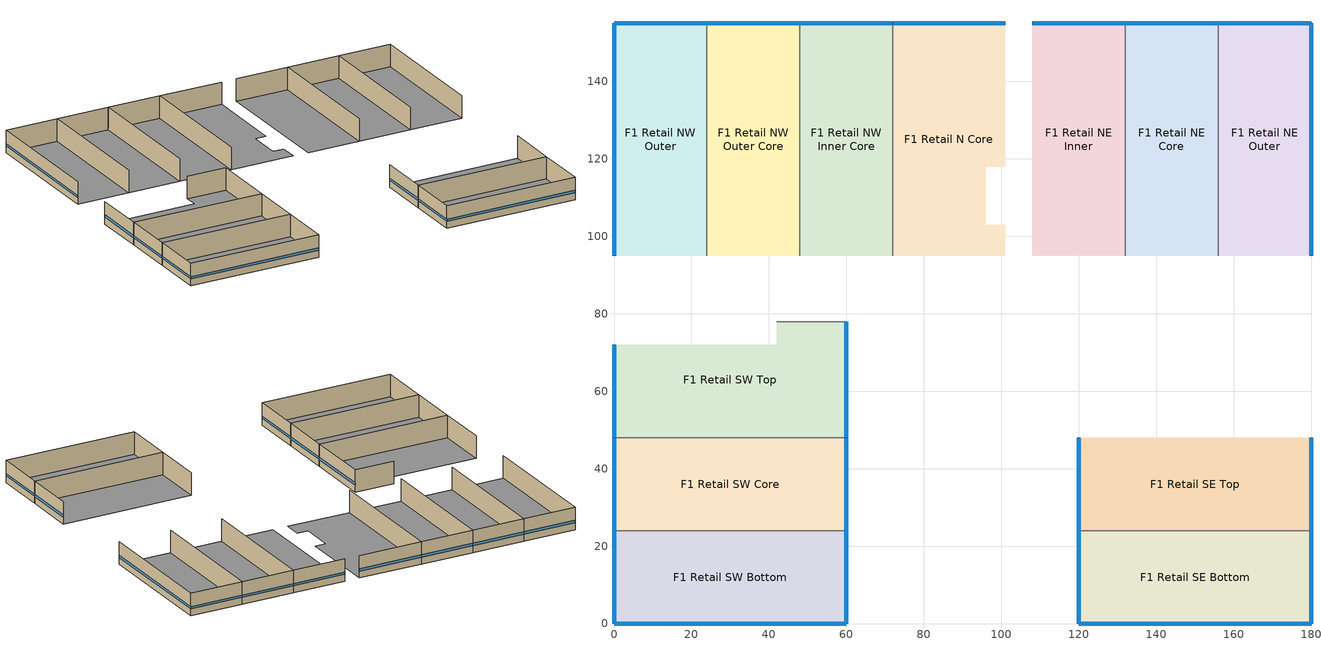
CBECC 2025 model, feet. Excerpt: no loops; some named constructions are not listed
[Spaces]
F1 Retail N Core
 floor to UG Garage (OtherFloorU071): 101,155 101,118 96,118 96,103 101,103 101,95 72,95 72,155 z0
 wall outside (MetalFrameWallU055): 101,155 72,155 z0:10
 wall to F1 Retail NW Inner Core (MetalFrameWallInterior): 72,155 72,95 z0:10
 window (Nonres Fixed Window): 100.92,155 72.08,155 z3.09:4.09
F1 Retail NW Inner Core
 floor to UG Garage (OtherFloorU071): 72,155 72,95 48,95 48,155 z0
 wall outside (MetalFrameWallU055): 72,155 48,155 z0:10
 wall to F1 Retail NW Outer Core (MetalFrameWallInterior): 48,155 48,95 z0:10
 window (Nonres Fixed Window): 71.92,155 48.08,155 z3.09:4.09
F1 Retail NE Core
 floor to UG Garage (OtherFloorU071): 156,155 156,95 132,95 132,155 z0
 wall outside (MetalFrameWallU055): 156,155 132,155 z0:10
 wall to F1 Retail NE Inner (MetalFrameWallInterior): 132,155 132,95 z0:10
 wall to F1 Retail NE Outer (MetalFrameWallInterior): 156,95 156,155 z0:10
 window (Nonres Fixed Window): 155.92,155 132.08,155 z3.09:4.09
F1 Retail NE Inner
 floor to UG Garage (OtherFloorU071): 132,155 132,95 108,95 108,155 z0
 wall outside (MetalFrameWallU055): 132,155 108,155 z0:10
 window (Nonres Fixed Window): 131.92,155 108.08,155 z3.09:4.09
F1 Retail NE Outer
 floor to UG Garage (OtherFloorU071): 180,155 180,95 156,95 156,155 z0
 wall outside (MetalFrameWallU055): 180,95 180,155 156,155 z0:10
 window (Nonres Fixed Window): 179.92,155 156.08,155 / 180,95.08 180,154.92 z3.09:4.09
F1 Retail NW Outer Core
 floor to UG Garage (OtherFloorU071): 48,155 48,95 24,95 24,155 z0
 wall outside (MetalFrameWallU055): 48,155 24,155 z0:10
 wall to F1 Retail NW Outer (MetalFrameWallInterior): 24,155 24,95 z0:10
 window (Nonres Fixed Window): 47.92,155 24.08,155 z3.09:4.09
F1 Retail NW Outer
 floor to UG Garage (OtherFloorU071): 24,155 24,95 0,95 0,155 z0
 wall outside (MetalFrameWallU055): 24,155 0,155 0,95 z0:10
 window (Nonres Fixed Window): 0,154.92 0,95.08 / 23.92,155 0.08,155 z3.09:4.09
F1 Retail SE Bottom
 floor to UG Garage (OtherFloorU071): 180,24 180,0 120,0 120,24 z0
 wall outside (MetalFrameWallU055): 120,24 120,0 180,0 180,24 z0:10
 wall to F1 Retail SE Top (MetalFrameWallInterior): 180,24 120,24 z0:10
 window (Nonres Fixed Window): 120.08,0 179.92,0 / 120,23.92 120,0.08 / 180,0.08 180,23.92 z3.09:4.09
F1 Retail SE Top
 floor to UG Garage (OtherFloorU071): 180,48 180,24 120,24 120,48 z0
 wall outside (MetalFrameWallU055): 180,24 180,48 / 120,48 120,24 z0:10
 window (Nonres Fixed Window): 180,24.08 180,47.92 / 120,47.92 120,24.08 z3.09:4.09
F1 Retail SW Bottom
 floor to UG Garage (OtherFloorU071): 60,24 60,0 0,0 0,24 z0
 wall outside (MetalFrameWallU055): 0,24 0,0 60,0 60,24 z0:10
 wall to F1 Retail SW Core (MetalFrameWallInterior): 60,24 0,24 z0:10
 window (Nonres Fixed Window): 0,23.92 0,0.08 / 60,0.08 60,23.92 / 0.08,0 59.92,0 z3.09:4.09
F1 Retail SW Core
 floor to UG Garage (OtherFloorU071): 60,48 60,24 0,24 0,48 z0
 wall outside (MetalFrameWallU055): 0,48 0,24 / 60,24 60,48 z0:10
 wall to F1 Retail SW Top (MetalFrameWallInterior): 60,48 0,48 z0:10
 window (Nonres Fixed Window): 0,47.92 0,24.08 / 60,24.08 60,47.92 z3.09:4.09
F1 Retail SW Top
 floor to UG Garage (OtherFloorU071): 60,78 60,48 0,48 0,72 42,72 42,78 z0
 wall outside (MetalFrameWallU055): 60,48 60,78 / 0,72 0,48 z0:10
 wall to F1 Stairs W (MetalFrameWallInterior): 60,78 42,78 z0:10
 window (Nonres Fixed Window): 60,48.08 60,77.92 / 0,71.92 0,48.08 z3.09:4.09
F1 Stairs W
[Proj]
MF88 Restructure Prototype: GasType=NaturalGas; CliZn=ClimateZone12; StAddress=715 P Street; City=Sacramento; ZipCode=95814; UseExcptDsgnModel=0; RunTitle=MF88 Restructure Prototype; AnalysisType=Title24Compliance; FacilityType=Includes Residential Dwellings &/or Common Areas; DebugScreen=1
[ResProj]
2022 Prototype 113100ft2 Prop Elec: CALGreen=0; InCmntySlrProjTerritory=0; PVCompCredit=0; PVWDCSysSize=( 0, 0, 0, 0, 0 ); AllowExcessPVEDR=0; ReducedPVReq=0; BattMaxCap=0; BattGridHarmCredit=0; SimSpeedOption=Quick; ReportInclPropOnly=0; SpecifyTargetDRtg=0; Address=1516 Ninth St; IsMultiFamily=1; CentralMFamLaundry=0; UseDefaultACH50=1; Status=New; IsVerified=0; ProjInclKitchen=1; InsulConsQuality=No; AllOrientations=0; HasGarage=0; TakeCntrlElecDHWSlrPVCred=0; ApplRefrigZone[1]=F2 Res Zn E Court; ApplWasherZone[1]=F2 Res Zn E Court; ApplDryerZone[1]=F2 Res Zn E Court; ApplCookZone[1]=F2 Res Zn E Court; ApplDishZone[1]=F2 Res Zn E Court; Appl_HaveRefrig[1]=1; Appl_HaveDish[1]=1; Appl_HaveCook[1]=1; Appl_HaveWasher[1]=1; Appl_HaveDryer[1]=1; HERSDist=2022 Prototype 113100ft2 Prop Elec-hers-dist-proj; HERSFan=2022 Prototype 113100ft2 Prop Elec-hers-fan-proj; HERSDHW=2022 Prototype 113100ft2 Prop Elec-hers-dhw-proj; HERSProj=2022 Prototype 113100ft2 Prop Elec-hers-proj; SpeclFeatrs=2022 Prototype 113100ft2 Prop Elec-specl-featrs; CSERpt_ZnDataDump=0; CSERpt_HVACDescrip=0; CSERpt_ZnEnergy=0; CSERpt_HtPumpHtg=0; CSERpt_Mtr_All=0; CSERpt_Mtr_Elec=0; CSERpt_Mtr_NGas=0; CSERpt_Mtr_Othr=0; CSERpt_ZnEnergy_DD=0; CSERpt_Mtr_All_DD=0; CSERpt_Mtr_Elec_DD=0; CSERpt_Mtr_NGas_DD=0; CSERpt_Mtr_Othr_DD=0; CSERpt_ZnEnergy_CD=0; CSERpt_Mtr_All_CD=0; CSERpt_Mtr_Elec_CD=0; CSERpt_Mtr_NGas_CD=0; CSERpt_Mtr_Othr_CD=0; CSERpt_ZnEnergy_HD=0; CSERpt_Mtr_All_HD=0; CSERpt_Mtr_Elec_HD=0; CSERpt_Mtr_NGas_HD=0; CSERpt_Mtr_Othr_HD=0; CSEInpRpt_AirNetDetails=0; CSERpt_Infiltration=0
[Bldg]
Building: BldgAz=0; TotStoryCnt=6; AboveGrdStoryCnt=5
[Mat]
Name | CodeCat | CodeItem
Concrete - 140 lb/ft3 - 10 in. | Concrete | Concrete - 140 lb/ft3 - 10 in.
Compliance Insulation R8.07 | Insulation Board | Compliance Insulation R8.07
Compliance Insulation R0.50 | Insulation Board | Compliance Insulation R0.50
Plywood - 5/8 in. | Bldg Board and Siding | Plywood - 5/8 in.
Carpet - 3/4 in. | Finish Materials | Carpet - 3/4 in.
Stucco - 7/8 in. | Plastering Materials | Stucco - 7/8 in.
Compliance Insulation R0.02 | Insulation Board | Compliance Insulation R0.02
Gypsum Board - 1/2 in. | Bldg Board and Siding | Gypsum Board - 1/2 in.
Compliance Insulation R14.60 | Insulation Board | Compliance Insulation R14.60
Compliance Insulation R1.41 | Insulation Board | Compliance Insulation R1.41
Air - Metal Wall Framing - 16 or 24 in. OC | Air | Air - Metal Wall Framing - 16 or 24 in. OC
Gypsum Board - 5/8 in. | Bldg Board and Siding | Gypsum Board - 5/8 in.
[ConsAssm]
Name | CompatibleSurfType | MatRef[1] | MatRef[2] | MatRef[3] | MatRef[4] | MatRef[5] | SpecMthd | ExtRoughness | MatRef[6] | MatRef[7]
OtherFloorU071 | InteriorFloor | Concrete - 140 lb/ft3 - 10 in. | Compliance Insulation R8.07 | Compliance Insulation R0.50 | Plywood - 5/8 in. | Carpet - 3/4 in.
MetalFrameWallU055 | ExteriorWall | Stucco - 7/8 in. | Compliance Insulation R14.60 | Compliance Insulation R1.41 | Compliance Insulation R0.02 | Compliance Insulation R0.02 | Layers | MediumRough | Air - Metal Wall Framing - 16 or 24 in. OC | Gypsum Board - 1/2 in.
MetalFrameWallInterior | InteriorWall | Gypsum Board - 5/8 in. | Air - Metal Wall Framing - 16 or 24 in. OC | Gypsum Board - 5/8 in. |  |  | Layers | MediumRough
[FenCons]
Nonres Fixed Window: FenProdType=FixedWindow; SHGC=0.22; UFactor=0.34; VT=0.42
[Story]
Building Story Nonresidential
[Spc] Story=Building Story Nonresidential; SpcFuncDefaultsRef=Retail Space
Name | ThrmlZnRef | Vol | PriSide100PctControlled | SecSide100PctControlled
F1 Retail N Core | Thermal Zone: F1 Retail N-NW | 16650
F1 Retail NE Core; F1 Retail NE Inner | Thermal Zone: F1 Retail NE | 14400
F1 Retail NE Outer | Thermal Zone: F1 Retail NE | 14400 | 1 | 1
F1 Retail NW Inner Core; F1 Retail NW Outer Core | Thermal Zone: F1 Retail N-NW | 14400
F1 Retail NW Outer | Thermal Zone: F1 Retail N-NW | 14400 | 1 | 1
F1 Retail SE Bottom; F1 Retail SE Top | Thermal Zone: F1 Retail SE | 14400 | 1 | 1
F1 Retail SW Bottom; F1 Retail SW Core | Thermal Zone: F1 Retail SW | 14400 | 1 | 1
F1 Retail SW Top | Thermal Zone: F1 Retail SW | 15480 | 1 | 1
[ResZnGrp]
ResZn Group F1; ResZn Group F2; ResZn Group F3; ResZn Group F4
[ResOtherZn] CeilingHeight=9; FloorHeight=10; WinHeadHeight=6.7; NumStories=1; DryerFuel=Electricity
Name | Type | SpcFunc | VentSpcFunc | ozHVACSystem | ozDHWSys | Area | Bottom | AirFlowMeter | IAQOption | IAQFanRef[1]
F1 Business Center | Conditioned | Conference, Multipurpose and Meeting Area | General - Conference/meeting | F1 Business Cent AirSys | DHW Heat Pump Indiv | 360 | 0.7 | One
F1 Corridor | Conditioned | Corridor Area | Residential - Common corridors | F1 Corridor AirSys |  | 1464 | 0.7 | One
F1 Fitness Center | Conditioned | Exercise/Fitness Center and Gymnasium Areas | Sports/Entertainment - Gym, sports arena (play area) | F1 Fitness Cente AirSys | DHW Heat Pump Indiv | 900 | 0.7 | One
F1 Leasing Office | Conditioned | Office Area (>250 square feet) | Office - Office space | F1 Leasing Offic AirSys | DHW Heat Pump Indiv | 414 | 0.7 | One
F1 Lobby | Conditioned | Lobby, Main Entry | Residential - Common corridors | F1 Lobby AirSys | DHW Heat Pump Indiv | 1050 | 0.7 | One
F1 Mech Rm | Unconditioned | Electrical, Mechanical, Telephone Rooms | Misc - All others |  | DHW Heat Pump Indiv | 384 | 0.7 | Six | Individual IAQ Fans | F1 Mech Rm IAQ Fan
F1 Stairs E | Conditioned | Stairwell | Residential - Common corridors | F1 Stairs E AirSys |  | 180 | 0.7 | One
F1 Stairs W | Conditioned | Stairwell | Residential - Common corridors | F1 Stairs W AirSys |  | 180 | 0.7 | One
F2 Corridor | Conditioned | Corridor Area | Residential - Common corridors | F2 Corridor AirSys |  | 2340 | 10.7 | Two
F2 Break Room | Conditioned | Lounge, Breakroom, or Waiting Area | General - Break rooms | F2 Break Room AirSys | DHW Heat Pump Indiv | 180 | 10.7 | Two
F2 Stairs E | Conditioned | Stairwell | Residential - Common corridors | F2 Stairs E AirSys |  | 180 | 10.7 | Two
F2 Stairs W | Conditioned | Stairwell | Residential - Common corridors | F2 Stairs W AirSys |  | 180 | 10.7 | Two
F3 Corridor | Conditioned | Corridor Area | Residential - Common corridors | F3 Corridor AirSys |  | 2340 | 20.7 | Three
F3 Break Room | Conditioned | Lounge, Breakroom, or Waiting Area | General - Break rooms | F3 Break Room AirSys | DHW Heat Pump Indiv | 180 | 20.7 | Three
F3 Stairs E | Conditioned | Stairwell | Residential - Common corridors | F3 Stairs E AirSys |  | 180 | 20.7 | Three
F3 Stairs W | Conditioned | Stairwell | Residential - Common corridors | F3 Stairs W AirSys |  | 180 | 20.7 | Three
[ResIntWall] Status=New; IsPartySurface=1; OtherSideModeled=1
Name | Area | Construction | Outside
F1 Business Center To F1 Retail SE Top Int Wall Front | 240 | Int Wall Cons | F1 Retail SE Top
F1 Business Center To F1 Lobby Int Wall Back | 240 | Int Wall Cons | F1 Lobby
F1 Business Center To F1 Lobby Int Wall Right | 150 | Int Wall Cons | F1 Lobby
F1 Corridor To F1 Leasing Office Int Wall Left | 70 | Int Wall Cons | F1 Leasing Office
F1 Corridor To F1 Fitness Center Int Wall Right | 170 | Int Wall Cons | F1 Fitness Center
F1 Corridor To F1 Retail NW Outer Int Wall Back | 60 | Int Wall Cons | F1 Retail NW Outer
F1 Corridor To F1 Retail NW Outer Core Int Wall Back | 240 | Int Wall Cons | F1 Retail NW Outer Core
F1 Corridor To F1 Retail NW Inner Core Int Wall Back | 240 | Int Wall Cons | F1 Retail NW Inner Core
F1 Corridor To F1 Retail N Core Int Wall Back | 290 | Int Wall Cons | F1 Retail N Core
F1 Corridor To F1 Retail N Core Int Wall Left | 600 | Int Wall Cons | F1 Retail N Core
F1 Corridor To F1 Retail NE Core Int Wall Back | 240 | Int Wall Cons | F1 Retail NE Core
F1 Corridor To F1 Retail NE Inner Int Wall Back | 240 | Int Wall Cons | F1 Retail NE Inner
F1 Corridor To F1 Retail NE Inner Int Wall Right | 600 | Int Wall Cons | F1 Retail NE Inner
F1 Fitness Center To F1 Lobby Int Wall Front | 300 | Int Wall Cons | F1 Lobby
F1 Fitness Center To F1 Lobby Int Wall Left | 130 | Int Wall Cons | F1 Lobby
F1 Fitness Center To F1 Retail NE Inner Int Wall Back | 60 | Int Wall Cons | F1 Retail NE Inner
F1 Leasing Office To F1 Retail SW Top Int Wall Front | 180 | Int Wall Cons | F1 Retail SW Top
F1 Leasing Office To F1 Retail NW Outer Int Wall Back | 180 | Int Wall Cons | F1 Retail NW Outer
F1 Leasing Office To F1 Mech Rm Int Wall Right | 160 | Interior Wall adjacent Unconditioned | F1 Mech Rm
F1 Lobby To F1 Retail SE Top Int Wall Front | 360 | Int Wall Cons | F1 Retail SE Top
F1 Mech Rm To F1 Retail SW Top Int Wall Front | 240 | Interior Wall adjacent Unconditioned | F1 Retail SW Top
F1 Mech Rm To F1 Corridor Int Wall Back | 240 | Interior Wall adjacent Unconditioned | F1 Corridor
F1 Mech Rm To F1 Retail SW Top Int Wall Right | 60 | Interior Wall adjacent Unconditioned | F1 Retail SW Top
F1 Stairs E To F1 Lobby Int Wall Front | 180 | Int Wall Cons | F1 Lobby
F1 Stairs E To F1 Corridor Int Wall Back; F1 Stairs W To F1 Corridor Int Wall Back | 180 | Int Wall Cons | F1 Corridor
F1 Stairs E To F1 Corridor Int Wall Right | 100 | Int Wall Cons | F1 Corridor
F1 Stairs W To F1 Retail SW Bottom Int Wall Front | 180 | Int Wall Cons | F1 Retail SW Bottom
F1 Stairs W F1 Mech Rm Int Wall Left | 100 | Interior Wall adjacent Unconditioned | F1 Mech Rm
F2 Res Zn E Court to F2 Res Zn SE Court Int Wall Front | 240 | Int Wall Cons | F2 Res Zn SE Court
F2 Res Zn E Court to F2 Corridor Int Wall Left; F2 Res Zn W Court to F2 Corridor Int Wall Right | 600 | Int Wall Cons | F2 Corridor
F2 Res Zn E Court to F2 Corridor Int Wall Back; F2 Res Zn SE Court to F2 Corridor Int Wall Back; F2 Res Zn SW Court to F2 Corridor Int Wall Back; F2 Res Zn W Court to F2 Corridor Int Wall Back | 60 | Int Wall Cons | F2 Corridor
F2 Res Zn E Perim to F2 Res Zn SE Perim Int Wall Front | 300 | Int Wall Cons | F2 Res Zn SE Perim
F2 Res Zn E Perim to F2 Corridor Int Wall Left; F2 Res Zn S Court 2-Bed to F2 Corridor Int Wall Back; F2 Res Zn W Perim to F2 Corridor Int Wall Right | 720 | Int Wall Cons | F2 Corridor
F2 Res Zn E Perim to F2 Res Zn NE Perim Int Wall Back; F2 Res Zn N Perim to F2 Res Zn NE Perim Int Wall Right | 300 | Int Wall Cons | F2 Res Zn NE Perim
F2 Res Zn N Perim to F2 Corridor Int Wall Front | 1200 | Int Wall Cons | F2 Corridor
F2 Res Zn N Perim to F2 Res Zn NW Perim Int Wall Left; F2 Res Zn W Perim to F2 Res Zn NW Perim Int Wall Back | 300 | Int Wall Cons | F2 Res Zn NW Perim
F2 Res Zn NE Perim to F2 Corridor Int Wall Left; F2 Res Zn NW Perim to F2 Corridor Int Wall Right | 170 | Int Wall Cons | F2 Corridor
F2 Res Zn S Court 1-Bed to F2 Res Zn S Court 2-Bed Int Wall Left | 300 | Int Wall Cons | F2 Res Zn S Court 2-Bed
F2 Res Zn S Court 1-Bed to F2 Corridor Int Wall Back | 240 | Int Wall Cons | F2 Corridor
F2 Res Zn S Court 1-Bed to F2 Corridor Int Wall Right | 150 | Int Wall Cons | F2 Corridor
F2 Res Zn S Court 2-Bed to F2 Corridor Int Wall Left | 450 | Int Wall Cons | F2 Corridor
F2 Res Zn S Court 2-Bed to F2 Corridor Int Wall Right | 300 | Int Wall Cons | F2 Corridor
F2 Res Zn SE Court to F2 Res Zn SW Perim Int Wall Left | 180 | Int Wall Cons | F2 Res Zn SW Perim
F2 Res Zn SW Court to F2 Res Zn SE Perim Int Wall Right | 180 | Int Wall Cons | F2 Res Zn SE Perim
F2 Res Zn SE Perim to F2 Corridor Int Wall Left; F2 Res Zn SW Perim to F2 Corridor Int Wall Right | 180 | Int Wall Cons | F2 Corridor
F2 Res Zn W Court to F2 Res Zn SW Court Int Wall Front | 240 | Int Wall Cons | F2 Res Zn SW Court
F2 Res Zn W Perim to F2 Res Zn SW Perim Int Wall Front | 300 | Int Wall Cons | F2 Res Zn SW Perim
F2 Corridor To F2 Res Zn S Court 2-Bed Int Wall Back | 120 | Int Wall Cons | F2 Res Zn S Court 2-Bed
F2 Break Room To F2 Res Zn S Court 1-Bed Int Wall Left | 150 | Int Wall Cons | F2 Res Zn S Court 1-Bed
F2 Break Room To F2 Corridor Int Wall Back | 120 | Int Wall Cons | F2 Corridor
F2 Break Room To F2 Res Zn S Court 2-Bed Int Wall Right | 150 | Int Wall Cons | F2 Res Zn S Court 2-Bed
F2 Stairs E To F2 Res Zn W Court Int Wall Front | 180 | Int Wall Cons | F2 Res Zn W Court
F2 Stairs E To F2 Res Zn S Court 2-Bed Int Wall Back; F2 Stairs W To F2 Res Zn S Court 2-Bed Int Wall Back | 180 | Int Wall Cons | F2 Res Zn S Court 2-Bed
F2 Stairs E To F2 Corridor Int Wall Right; F2 Stairs W To F2 Corridor Int Wall Left | 100 | Int Wall Cons | F2 Corridor
F2 Stairs W To F2 Res Zn E Court Int Wall Front | 180 | Int Wall Cons | F2 Res Zn E Court
F3 Res Zn E Court to F3 Res Zn SE Court Int Wall Front | 240 | Int Wall Cons | F3 Res Zn SE Court
F3 Res Zn E Court to F3 Corridor Int Wall Left; F3 Res Zn W Court to F3 Corridor Int Wall Right | 600 | Int Wall Cons | F3 Corridor
F3 Res Zn E Court to F3 Corridor Int Wall Back; F3 Res Zn SE Court to F3 Corridor Int Wall Back; F3 Res Zn SW Court to F3 Corridor Int Wall Back; F3 Res Zn W Court to F3 Corridor Int Wall Back | 60 | Int Wall Cons | F3 Corridor
F3 Res Zn E Perim to F3 Res Zn SE Perim Int Wall Front | 300 | Int Wall Cons | F3 Res Zn SE Perim
F3 Res Zn E Perim to F3 Corridor Int Wall Left; F3 Res Zn S Court 2-Bed to F3 Corridor Int Wall Back; F3 Res Zn W Perim to F3 Corridor Int Wall Right | 720 | Int Wall Cons | F3 Corridor
F3 Res Zn E Perim to F3 Res Zn NE Perim Int Wall Back; F3 Res Zn N Perim to F3 Res Zn NE Perim Int Wall Right | 300 | Int Wall Cons | F3 Res Zn NE Perim
F3 Res Zn N Perim to F3 Corridor Int Wall Front | 1200 | Int Wall Cons | F3 Corridor
F3 Res Zn N Perim to F3 Res Zn NW Perim Int Wall Left; F3 Res Zn W Perim to F3 Res Zn NW Perim Int Wall Back | 300 | Int Wall Cons | F3 Res Zn NW Perim
F3 Res Zn NE Perim to F3 Corridor Int Wall Left; F3 Res Zn NW Perim to F3 Corridor Int Wall Right | 170 | Int Wall Cons | F3 Corridor
F3 Res Zn S Court 1-Bed to F3 Res Zn S Court 2-Bed Int Wall Left | 300 | Int Wall Cons | F3 Res Zn S Court 2-Bed
F3 Res Zn S Court 1-Bed to F3 Corridor Int Wall Back | 240 | Int Wall Cons | F3 Corridor
F3 Res Zn S Court 1-Bed to F3 Corridor Int Wall Right | 150 | Int Wall Cons | F3 Corridor
F3 Res Zn S Court 2-Bed to F3 Corridor Int Wall Left | 450 | Int Wall Cons | F3 Corridor
F3 Res Zn S Court 2-Bed to F3 Corridor Int Wall Right | 300 | Int Wall Cons | F3 Corridor
F3 Res Zn SE Court to F3 Res Zn SW Perim Int Wall Left | 180 | Int Wall Cons | F3 Res Zn SW Perim
F3 Res Zn SW Court to F3 Res Zn SE Perim Int Wall Right | 180 | Int Wall Cons | F3 Res Zn SE Perim
F3 Res Zn SE Perim to F3 Corridor Int Wall Left; F3 Res Zn SW Perim to F3 Corridor Int Wall Right | 180 | Int Wall Cons | F3 Corridor
F3 Res Zn W Court to F3 Res Zn SW Court Int Wall Front | 240 | Int Wall Cons | F3 Res Zn SW Court
F3 Res Zn W Perim to F3 Res Zn SW Perim Int Wall Front | 300 | Int Wall Cons | F3 Res Zn SW Perim
F3 Corridor To F3 Res Zn S Court 2-Bed Int Wall Back | 120 | Int Wall Cons | F3 Res Zn S Court 2-Bed
F3 Break Room To F3 Res Zn S Court 1-Bed Int Wall Left | 150 | Int Wall Cons | F3 Res Zn S Court 1-Bed
F3 Break Room To F3 Corridor Int Wall Back | 120 | Int Wall Cons | F3 Corridor
F3 Break Room To F3 Res Zn S Court 2-Bed Int Wall Right | 150 | Int Wall Cons | F3 Res Zn S Court 2-Bed
F3 Stairs E To F3 Res Zn W Court Int Wall Front | 180 | Int Wall Cons | F3 Res Zn W Court
F3 Stairs E To F3 Res Zn S Court 2-Bed Int Wall Back; F3 Stairs W To F3 Res Zn S Court 2-Bed Int Wall Back | 180 | Int Wall Cons | F3 Res Zn S Court 2-Bed
F3 Stairs E To F3 Corridor Int Wall Right; F3 Stairs W To F3 Corridor Int Wall Left | 100 | Int Wall Cons | F3 Corridor
F3 Stairs W To F3 Res Zn E Court Int Wall Front | 180 | Int Wall Cons | F3 Res Zn E Court
F4 Res Zn E Court to F4 Res Zn SE Court Int Wall Front | 240 | Int Wall Cons | F4 Res Zn SE Court
F4 Res Zn E Court to F4 Corridor Int Wall Left | 600 | Int Wall Cons | F4 Corridor
F4 Res Zn E Court to F4 Corridor Int Wall Back; F4 Res Zn SE Court to F4 Corridor Int Wall Back; F4 Res Zn SW Court to F4 Corridor Int Wall Back | 60 | Int Wall Cons | F4 Corridor
F4 Res Zn E Perim to F4 Res Zn SE Perim Int Wall Front | 300 | Int Wall Cons | F4 Res Zn SE Perim
F4 Res Zn E Perim to F4 Corridor Int Wall Left; F4 Res Zn S Court 2-Bed to F4 Corridor Int Wall Back | 720 | Int Wall Cons | F4 Corridor
F4 Res Zn E Perim to F4 Res Zn NE Perim Int Wall Back; F4 Res Zn N Perim to F4 Res Zn NE Perim Int Wall Right | 300 | Int Wall Cons | F4 Res Zn NE Perim
F4 Res Zn N Perim to F4 Corridor Int Wall Front | 1200 | Int Wall Cons | F4 Corridor
F4 Res Zn N Perim to F4 Res Zn NW Perim Int Wall Left | 300 | Int Wall Cons | F4 Res Zn NW Perim
F4 Res Zn NE Perim to F4 Corridor Int Wall Left; F4 Res Zn NW Perim to F4 Corridor Int Wall Right | 170 | Int Wall Cons | F4 Corridor
F4 Res Zn S Court 1-Bed to F4 Res Zn S Court 2-Bed Int Wall Left | 300 | Int Wall Cons | F4 Res Zn S Court 2-Bed
F4 Res Zn S Court 1-Bed to F4 Corridor Int Wall Back | 240 | Int Wall Cons | F4 Corridor
F4 Res Zn S Court 1-Bed to F4 Corridor Int Wall Right | 150 | Int Wall Cons | F4 Corridor
F4 Res Zn S Court 2-Bed to F4 Corridor Int Wall Left | 450 | Int Wall Cons | F4 Corridor
F4 Res Zn S Court 2-Bed to F4 Corridor Int Wall Right | 300 | Int Wall Cons | F4 Corridor
F4 Res Zn SE Court to F4 Res Zn SW Perim Int Wall Left | 180 | Int Wall Cons | F4 Res Zn SW Perim
F4 Res Zn SW Court to F4 Res Zn SE Perim Int Wall Right | 180 | Int Wall Cons | F4 Res Zn SE Perim
F4 Res Zn SE Perim to F4 Corridor Int Wall Left | 180 | Int Wall Cons | F4 Corridor
[ResExtWall] Status=New; Tilt=90
Name | Orientation | OrientationValue | Area | Construction
F1 Business Center Ext Wall Left; F1 Lobby Ext Wall Left | Left | 90 | 150 | NonRes Exterior Wall Cons
F1 Corridor Ext Wall Front | Front | 0 | 600 | NonRes Exterior Wall Cons
F1 Corridor Ext Wall Back | Back | 180 | 70 | NonRes Exterior Wall Cons
F1 Fitness Center Ext Wall Right | Right | 270 | 300 | NonRes Exterior Wall Cons
F1 Leasing Office Ext Wall Left | Left | 90 | 230 | NonRes Exterior Wall Cons
F1 Lobby Ext Wall Right | Right | 270 | 170 | NonRes Exterior Wall Cons
F1 Stairs E Ext Wall Left | Left | 90 | 100 | NonRes Exterior Wall Cons
F1 Stairs W Ext Wall Right | Right | 270 | 100 | NonRes Exterior Wall Cons
F2 Res Zn E Court Ext Wall Right; F3 Res Zn E Court Ext Wall Right; F4 Res Zn E Court Ext Wall Right | Right | 270 | 600 | Res Exterior Wall Cons
F2 Res Zn E Perim Ext Wall Right; F3 Res Zn E Perim Ext Wall Right; F4 Res Zn E Perim Ext Wall Right | Right | 270 | 720 | Res Exterior Wall Cons
F2 Res Zn N Perim Ext Wall Back; F3 Res Zn N Perim Ext Wall Back; F4 Res Zn N Perim Ext Wall Back | Back | 180 | 1200 | Res Exterior Wall Cons
F2 Res Zn NE Perim Ext Wall Back; F2 Res Zn NW Perim Ext Wall Back; F3 Res Zn NE Perim Ext Wall Back; F3 Res Zn NW Perim Ext Wall Back; F4 Res Zn NE Perim Ext Wall Back; F4 Res Zn NW Perim Ext Wall Back | Back | 180 | 300 | Res Exterior Wall Cons
F2 Res Zn NE Perim Ext Wall Right; F3 Res Zn NE Perim Ext Wall Right; F4 Res Zn NE Perim Ext Wall Right | Right | 270 | 470 | Res Exterior Wall Cons
F2 Res Zn NW Perim Ext Wall Left; F3 Res Zn NW Perim Ext Wall Left; F4 Res Zn NW Perim Ext Wall Left | Left | 90 | 470 | Res Exterior Wall Cons
F2 Res Zn S Court 1-Bed Ext Wall Front; F2 Res Zn S Court 2-Bed Ext Wall Front; F3 Res Zn S Court 1-Bed Ext Wall Front; F3 Res Zn S Court 2-Bed Ext Wall Front; F4 Res Zn S Court 1-Bed Ext Wall Front; F4 Res Zn S Court 2-Bed Ext Wall Front | Front | 0 | 240 | Res Exterior Wall Cons
F2 Res Zn SE Court Ext Wall Front; F2 Res Zn SW Court Ext Wall Front; F2 Res Zn SE Perim Ext Wall Front; F2 Res Zn SW Perim Ext Wall Front; F3 Res Zn SE Court Ext Wall Front; F3 Res Zn SW Court Ext Wall Front; F3 Res Zn SE Perim Ext Wall Front; F3 Res Zn SW Perim Ext Wall Front; F4 Res Zn SE Court Ext Wall Front; F4 Res Zn SW Court Ext Wall Front; F4 Res Zn SE Perim Ext Wall Front; F4 Res Zn SW Perim Ext Wall Front | Front | 0 | 300 | Res Exterior Wall Cons
F2 Res Zn SE Court Ext Wall Right; F3 Res Zn SE Court Ext Wall Right; F4 Res Zn SE Court Ext Wall Right | Right | 270 | 180 | Res Exterior Wall Cons
F2 Res Zn SW Court Ext Wall Left; F3 Res Zn SW Court Ext Wall Left; F4 Res Zn SW Court Ext Wall Left | Left | 90 | 180 | Res Exterior Wall Cons
F2 Res Zn SE Perim Ext Wall Right; F3 Res Zn SE Perim Ext Wall Right; F4 Res Zn SE Perim Ext Wall Right | Right | 270 | 360 | Res Exterior Wall Cons
F2 Res Zn SW Perim Ext Wall Left; F3 Res Zn SW Perim Ext Wall Left; F4 Res Zn SW Perim Ext Wall Left | Left | 90 | 360 | Res Exterior Wall Cons
F2 Res Zn W Court Ext Wall Left; F3 Res Zn W Court Ext Wall Left | Left | 90 | 600 | Res Exterior Wall Cons
F2 Res Zn W Perim Ext Wall Left; F3 Res Zn W Perim Ext Wall Left | Left | 90 | 720 | Res Exterior Wall Cons
F2 Break Room Ext Wall Front; F3 Break Room Ext Wall Front | Front | 0 | 120 | Res Exterior Wall Cons
F2 Stairs E Ext Wall Left; F3 Stairs E Ext Wall Left | Left | 90 | 100 | Res Exterior Wall Cons
F2 Stairs W Ext Wall Right; F3 Stairs W Ext Wall Right | Right | 270 | 100 | Res Exterior Wall Cons
[ResWin] Status=New; SpecMethod=Window Dimensions (required for fins/overhangs); Width=3; exWidth=3; exUfactorSHGCSource=NFRC; exExteriorShade=Insect Screen (default); ModelFinsOverhang=0; OverhangDepth=0; OverhangDistUp=0; OverhangExL=0; OverhangExR=0; OverhangFlap=0; exOverhangDepth=0; exOverhangDistUp=0; exOverhangExL=0; exOverhangExR=0; exOverhangFlap=0; LeftFinBotUp=0; exLeftFinDepth=0; exLeftFinTopUp=0; exLeftFinDistL=0; exLeftFinBotUp=0; RightFinBotUp=0; exRightFinDepth=0; exRightFinTopUp=0; exRightFinDistR=0; exRightFinBotUp=0
Name | WinType | Height | Multiplier | exHeight | exMultiplier | exNFRCUfactor | exNFRCSHGC | LeftFinDepth | LeftFinTopUp | LeftFinDistL | RightFinDepth | RightFinTopUp | RightFinDistR
F1 Business Center Win Left Court | Operable | 5 | 1.176 | 5 | 27.34 | 0.46 | 0.22 | 120 | 43.3 | 30.735 | 0 | 0 | 0
F1 Corridor Win Front Court | Operable | 5 | 2.039 | 5 | 27.34 | 0.46 | 0.22 | 88 | 43.3 | 26.941 | 88 | 43.3 | 26.941
F1 Corridor Glass Door Front Court | Glass Door | 6.67 | 2 | 6.67 | 1 | 0.45 | 0.23 | 88 | 43.3 | 27 | 88 | 43.3 | 27
F1 Corridor Glass Door Back Perim; F1 Leasing Office Glass Door Left Perim | Glass Door | 6.67 | 1 | 6.67 | 1 | 0.45 | 0.23 | 0 | 0 | 0 | 0 | 0 | 0
F1 Fitness Center Win Right Perim | Operable | 5 | 2.353 | 5 | 27.34 | 0.46 | 0.22 | 0 | 0 | 0 | 0 | 0 | 0
F1 Leasing Office Win Left Perim | Operable | 5 | 0.471 | 5 | 27.34 | 0.46 | 0.22 | 0 | 0 | 0 | 0 | 0 | 0
F1 Lobby Glass Door Left Court | Glass Door | 6.67 | 2 | 6.67 | 1 | 0.45 | 0.23 | 120 | 43.3 | 14.5 | 0 | 0 | 0
F1 Lobby Win Right Perim | Operable | 5 | 1.333 | 5 | 27.34 | 0.46 | 0.22 | 0 | 0 | 0 | 0 | 0 | 0
F2 Res Zn E Court Win Right Court | Operable | 5 | 13.725 | 5 | 9.63 | 0.46 | 0.22 | 120 | 33.3 | 19.412 | 0 | 0 | 0
F2 Res Zn E Perim Win Right Perim; F2 Res Zn W Perim Win Left Perim; F3 Res Zn E Perim Win Right Perim; F3 Res Zn W Perim Win Left Perim; F4 Res Zn E Perim Win Right Perim | Operable | 5 | 14.118 | 5 | 9.63 | 0.46 | 0.22 | 0 | 0 | 0 | 0 | 0 | 0
F2 Res Zn N Perim Win Back Perim; F3 Res Zn N Perim Win Back Perim; F4 Res Zn N Perim Win Back Perim | Operable | 5 | 23.529 | 5 | 27.34 | 0.46 | 0.22 | 0 | 0 | 0 | 0 | 0 | 0
F2 Res Zn NE Perim Win Back Perim; F2 Res Zn NW Perim Win Back Perim; F2 Res Zn SE Court Win Front Perim; F2 Res Zn SW Court Win Front Perim; F2 Res Zn SE Perim Win Front Perim; F2 Res Zn SW Perim Win Front Perim; F3 Res Zn NE Perim Win Back Perim; F3 Res Zn NW Perim Win Back Perim; F3 Res Zn SE Court Win Front Perim; F3 Res Zn SW Court Win Front Perim; F3 Res Zn SE Perim Win Front Perim; F3 Res Zn SW Perim Win Front Perim; F4 Res Zn NE Perim Win Back Perim; F4 Res Zn NW Perim Win Back Perim; F4 Res Zn SE Court Win Front Perim; F4 Res Zn SW Court Win Front Perim; F4 Res Zn SE Perim Win Front Perim; F4 Res Zn SW Perim Win Front Perim | Operable | 5 | 5.882 | 5 | 27.34 | 0.46 | 0.22 | 0 | 0 | 0 | 0 | 0 | 0
F2 Res Zn NE Perim Win Right Perim; F2 Res Zn NW Perim Win Left Perim; F3 Res Zn NE Perim Win Right Perim; F3 Res Zn NW Perim Win Left Perim; F4 Res Zn NE Perim Win Right Perim; F4 Res Zn NW Perim Win Left Perim | Operable | 5 | 9.216 | 5 | 9.63 | 0.46 | 0.22 | 0 | 0 | 0 | 0 | 0 | 0
F2 Res Zn S Court 1-Bed Win Front Court | Operable | 5 | 4.706 | 5 | 27.34 | 0.46 | 0.22 | 88 | 33.3 | 16.941 | 88 | 33.3 | 28.941
F2 Res Zn S Court 2-Bed Win Front Court E | Operable | 5 | 2.353 | 5 | 27.34 | 0.46 | 0.22 | 88 | 33.3 | 50.471 | 88 | 33.3 | 2.471
F2 Res Zn S Court 2-Bed Win Front Court W | Operable | 5 | 2.353 | 5 | 27.34 | 0.46 | 0.22 | 88 | 33.3 | 2.471 | 88 | 33.3 | 50.471
F2 Res Zn SE Court Win Right Court | Operable | 5 | 3.529 | 5 | 9.63 | 0.46 | 0.22 | 120 | 33.3 | 73.706 | 0 | 0 | 0
F2 Res Zn SW Court Win Left Court | Operable | 5 | 3.529 | 5 | 9.63 | 0.46 | 0.22 | 0 | 0 | 0 | 120 | 33.3 | 73.706
F2 Res Zn SE Perim Win Right Perim; F2 Res Zn SW Perim Win Left Perim; F3 Res Zn SE Perim Win Right Perim; F3 Res Zn SW Perim Win Left Perim; F4 Res Zn SE Perim Win Right Perim; F4 Res Zn SW Perim Win Left Perim | Operable | 5 | 7.059 | 5 | 9.63 | 0.46 | 0.22 | 0 | 0 | 0 | 0 | 0 | 0
F2 Res Zn W Court Win Left Court | Operable | 5 | 13.725 | 5 | 9.63 | 0.46 | 0.22 | 0 | 0 | 0 | 120 | 33.3 | 19.412
F2 Break Room Win Front Court | Operable | 5 | 2.353 | 5 | 27.34 | 0.46 | 0.22 | 88 | 33.3 | 38.471 | 88 | 33.3 | 14.471
F3 Res Zn E Court Win Right Court | Operable | 5 | 13.725 | 5 | 9.63 | 0.46 | 0.22 | 120 | 23.3 | 19.412 | 0 | 0 | 0
F3 Res Zn S Court 1-Bed Win Front Court | Operable | 5 | 4.706 | 5 | 27.34 | 0.46 | 0.22 | 88 | 23.3 | 16.941 | 88 | 23.3 | 28.941
F3 Res Zn S Court 2-Bed Win Front Court E | Operable | 5 | 2.353 | 5 | 27.34 | 0.46 | 0.22 | 88 | 23.3 | 50.471 | 88 | 23.3 | 2.471
F3 Res Zn S Court 2-Bed Win Front Court W | Operable | 5 | 2.353 | 5 | 27.34 | 0.46 | 0.22 | 88 | 23.3 | 2.471 | 88 | 23.3 | 50.471
F3 Res Zn SE Court Win Right Court | Operable | 5 | 3.529 | 5 | 9.63 | 0.46 | 0.22 | 120 | 23.3 | 73.706 | 0 | 0 | 0
F3 Res Zn SW Court Win Left Court | Operable | 5 | 3.529 | 5 | 9.63 | 0.46 | 0.22 | 0 | 0 | 0 | 120 | 23.3 | 73.706
F3 Res Zn W Court Win Left Court | Operable | 5 | 13.725 | 5 | 9.63 | 0.46 | 0.22 | 0 | 0 | 0 | 120 | 23.3 | 19.412
F3 Break Room Win Front Court | Operable | 5 | 2.353 | 5 | 27.34 | 0.46 | 0.22 | 88 | 23.3 | 38.471 | 88 | 23.3 | 14.471
F4 Res Zn E Court Win Right Court | Operable | 5 | 13.725 | 5 | 9.63 | 0.46 | 0.22 | 120 | 13.3 | 19.412 | 0 | 0 | 0
F4 Res Zn S Court 1-Bed Win Front Court | Operable | 5 | 4.706 | 5 | 27.34 | 0.46 | 0.22 | 88 | 13.3 | 16.941 | 88 | 13.3 | 28.941
F4 Res Zn S Court 2-Bed Win Front Court E | Operable | 5 | 2.353 | 5 | 27.34 | 0.46 | 0.22 | 88 | 13.3 | 50.471 | 88 | 13.3 | 2.471
F4 Res Zn S Court 2-Bed Win Front Court W | Operable | 5 | 2.353 | 5 | 27.34 | 0.46 | 0.22 | 88 | 13.3 | 2.471 | 88 | 13.3 | 50.471
F4 Res Zn SE Court Win Right Court | Operable | 5 | 3.529 | 5 | 9.63 | 0.46 | 0.22 | 120 | 13.3 | 73.706 | 0 | 0 | 0
F4 Res Zn SW Court Win Left Court | Operable | 5 | 3.529 | 5 | 9.63 | 0.46 | 0.22 | 0 | 0 | 0 | 120 | 13.3 | 73.706
[ResIntFlr] Status=New; OtherSideModeled=1
Name | Area | FloorZ | Construction | IsPartySurface | Outside
F1 Business Center to UG Garage Int Floor | 360 | 0.7 | Interior Mass Floor above Garage | 1 | UG Garage
F1 Corridor to UG Garage Int Floor | 1464 | 0.7 | Interior Mass Floor above Garage | 1 | UG Garage
F1 Fitness Center to UG Garage Int Floor | 900 | 0.7 | Interior Mass Floor above Garage | 1 | UG Garage
F1 Leasing Office to UG Garage Int Floor | 414 | 0.7 | Interior Mass Floor above Garage | 1 | UG Garage
F1 Lobby to UG Garage Int Floor | 1050 | 0.7 | Interior Mass Floor above Garage | 1 | UG Garage
F1 Mech Rm to UG Garage Int Floor | 384 | 0.7 | Interior Mass Floor above Garage | 1 | UG Garage
F1 Stairs E to UG Garage Int Floor; F1 Stairs W to UG Garage Int Floor | 180 | 0.7 | Interior Mass Floor above Garage | 1 | UG Garage
F2 Res Zn E Court To F1 Mech Rm Int Floor | 36 | 10.7 | Interior Framed Floor above Unconditioned | 1 | F1 Mech Rm
F2 Res Zn E Court To F1 Retail SW Bottom Int Floor | 144 | 10.7 | Interior Floor Cons | 1 | F1 Retail SW Bottom
F2 Res Zn E Court To F1 Retail SW Top Int Floor | 684 | 10.7 | Interior Floor Cons | 1 | F1 Retail SW Top
F2 Res Zn E Court To F1 Retail SW Core Int Floor | 576 | 10.7 | Interior Floor Cons | 1 | F1 Retail SW Core
F2 Res Zn E Perim To F1 Fitness Center Int Floor | 900 | 10.7 | Interior Floor Cons | 1 | F1 Fitness Center
F2 Res Zn E Perim To F1 Lobby Int Floor | 600 | 10.7 | Interior Floor Cons | 1 | F1 Lobby
F2 Res Zn E Perim To F1 Retail SE Top Int Floor; F2 Res Zn SE Perim To F1 Retail SE Top Int Floor | 360 | 10.7 | Interior Floor Cons | 1 | F1 Retail SE Top
F2 Res Zn E Perim To F1 Retail NE Core Int Floor | 78 | 10.7 | Interior Floor Cons | 1 | F1 Retail NE Core
F2 Res Zn E Perim To F1 Retail NE Outer Int Floor | 312 | 10.7 | Interior Floor Cons | 1 | F1 Retail NE Outer
F2 Res Zn N Perim To F1 Corridor Int Floor | 210 | 10.7 | Interior Floor Cons | 1 | F1 Corridor
F2 Res Zn N Perim To F1 Retail NE Inner Int Floor | 744 | 10.7 | Interior Floor Cons | 1 | F1 Retail NE Inner
F2 Res Zn N Perim To F1 Retail NE Core Int Floor | 558 | 10.7 | Interior Floor Cons | 1 | F1 Retail NE Core
F2 Res Zn N Perim To F1 Retail N Core Int Floor | 899 | 10.7 | Interior Floor Cons | 1 | F1 Retail N Core
F2 Res Zn N Perim To F1 Retail NW Inner Core Int Floor | 744 | 10.7 | Interior Floor Cons | 1 | F1 Retail NW Inner Core
F2 Res Zn N Perim To F1 Retail NW Outer Core Int Floor | 558 | 10.7 | Interior Floor Cons | 1 | F1 Retail NW Outer Core
F2 Res Zn NE Perim To F1 Retail NE Core Int Floor | 282 | 10.7 | Interior Floor Cons | 1 | F1 Retail NE Core
F2 Res Zn NE Perim To F1 Retail NE Outer Int Floor | 1128 | 10.7 | Interior Floor Cons | 1 | F1 Retail NE Outer
F2 Res Zn NW Perim To F1 Retail NW Outer Core Int Floor | 282 | 10.7 | Interior Floor Cons | 1 | F1 Retail NW Outer Core
F2 Res Zn NW Perim To F1 Retail NW Outer Int Floor | 1128 | 10.7 | Interior Floor Cons | 1 | F1 Retail NW Outer
F2 Res Zn S Court 1-Bed To F1 Corridor Int Floor | 168 | 10.7 | Interior Floor Cons | 1 | F1 Corridor
F2 Res Zn S Court 1-Bed To F1 Retail N Core Int Floor; F2 Res Zn S Court 2-Bed To F1 Retail N Core Int Floor | 552 | 10.7 | Interior Floor Cons | 1 | F1 Retail N Core
F2 Res Zn S Court 2-Bed To F1 Corridor Int Floor | 504 | 10.7 | Interior Floor Cons | 1 | F1 Corridor
F2 Res Zn S Court 2-Bed To F1 Retail NW Outer Core Int Floor | 276 | 10.7 | Interior Floor Cons | 1 | F1 Retail NW Outer Core
F2 Res Zn S Court 2-Bed To F1 Retail NW Inner Core Int Floor | 552 | 10.7 | Interior Floor Cons | 1 | F1 Retail NW Inner Core
F2 Res Zn S Court 2-Bed To F1 Retail NE Core Int Floor | 276 | 10.7 | Interior Floor Cons | 1 | F1 Retail NE Core
F2 Res Zn S Court 2-Bed To F1 Retail NE Inner Int Floor | 552 | 10.7 | Interior Floor Cons | 1 | F1 Retail NE Inner
F2 Res Zn SE Court To F1 Retail SW Bottom Int Floor | 540 | 10.7 | Interior Floor Cons | 1 | F1 Retail SW Bottom
F2 Res Zn SW Court To F1 Retail SE Bottom Int Floor | 540 | 10.7 | Interior Floor Cons | 1 | F1 Retail SE Bottom
F2 Res Zn SE Perim To F1 Retail SE Bottom Int Floor | 720 | 10.7 | Interior Floor Cons | 1 | F1 Retail SE Bottom
F2 Res Zn SW Perim To F1 Retail SW Core Int Floor; F2 Res Zn W Perim To F1 Retail SW Core Int Floor | 360 | 10.7 | Interior Floor Cons | 1 | F1 Retail SW Core
F2 Res Zn SW Perim To F1 Retail SW Bottom Int Floor | 720 | 10.7 | Interior Floor Cons | 1 | F1 Retail SW Bottom
F2 Res Zn W Court To F1 Business Center Int Floor | 360 | 10.7 | Interior Floor Cons | 1 | F1 Business Center
F2 Res Zn W Court To F1 Lobby Int Floor | 360 | 10.7 | Interior Floor Cons | 1 | F1 Lobby
F2 Res Zn W Court To F1 Retail SE Top Int Floor | 576 | 10.7 | Interior Floor Cons | 1 | F1 Retail SE Top
F2 Res Zn W Court To F1 Retail SE Bottom Int Floor | 144 | 10.7 | Interior Floor Cons | 1 | F1 Retail SE Bottom
F2 Res Zn W Perim To F1 Corridor Int Floor | 84 | 10.7 | Interior Floor Cons | 1 | F1 Corridor
F2 Res Zn W Perim To F1 Leasing Office Int Floor | 414 | 10.7 | Interior Floor Cons | 1 | F1 Leasing Office
F2 Res Zn W Perim To F1 Mech Rm Int Floor | 192 | 10.7 | Interior Framed Floor above Unconditioned | 1 | F1 Mech Rm
F2 Res Zn W Perim To F1 Retail NW Outer Core Int Floor | 78 | 10.7 | Interior Floor Cons | 1 | F1 Retail NW Outer Core
F2 Res Zn W Perim To F1 Retail NW Outer Int Floor | 312 | 10.7 | Interior Floor Cons | 1 | F1 Retail NW Outer
F2 Res Zn W Perim To F1 Retail SW Top Int Floor | 720 | 10.7 | Interior Floor Cons | 1 | F1 Retail SW Top
F2 Corridor to F1 Corridor Int Floor | 358 | 10.7 | Interior Floor Cons | 1 | F1 Corridor
F2 Corridor To F1 Lobby Int Floor | 180 | 10.7 | Interior Floor Cons | 1 | F1 Lobby
F2 Corridor To F1 Mech Rm Int Floor | 156 | 10.7 | Interior Framed Floor above Unconditioned | 1 | F1 Mech Rm
F2 Corridor To F1 Retail SE Top Int Floor | 144 | 10.7 | Interior Floor Cons | 1 | F1 Retail SE Top
F2 Corridor To F1 Retail NW Outer Core Int Floor | 264 | 10.7 | Interior Floor Cons | 1 | F1 Retail NW Outer Core
F2 Corridor To F1 Retail NW Inner Core Int Floor | 168 | 10.7 | Interior Floor Cons | 1 | F1 Retail NW Inner Core
F2 Corridor To F1 Retail N Core Int Floor | 278 | 10.7 | Interior Floor Cons | 1 | F1 Retail N Core
F2 Corridor To F1 Retail NE Core Int Floor | 264 | 10.7 | Interior Floor Cons | 1 | F1 Retail NE Core
F2 Corridor To F1 Retail NE Inner Int Floor | 168 | 10.7 | Interior Floor Cons | 1 | F1 Retail NE Inner
F2 Corridor To F1 Retail SW Bottom Int Floor | 36 | 10.7 | Interior Floor Cons | 1 | F1 Retail SW Bottom
F2 Corridor To F1 Retail SE Bottom Int Floor | 36 | 10.7 | Interior Floor Cons | 1 | F1 Retail SE Bottom
F2 Corridor To F1 Retail SW Top Int Floor | 144 | 10.7 | Interior Floor Cons | 1 | F1 Retail SW Top
F2 Corridor To F1 Retail SW Core Int Floor | 144 | 10.7 | Interior Floor Cons | 1 | F1 Retail SW Core
F2 Break Room To F1 Corridor Int Floor | 140 | 10.7 | Interior Floor Cons | 1 | F1 Corridor
F2 Break Room To F1 Retail N Core Int Floor | 40 | 10.7 | Interior Floor Cons | 1 | F1 Retail N Core
F2 Stairs E To F1 Stairs E Int Floor | 180 | 10.7 | Interior Floor Cons | 0 | F1 Stairs E
F2 Stairs W To F1 Stairs W Int Floor | 180 | 10.7 | Interior Floor Cons | 0 | F1 Stairs W
F3 Res Zn E Court To F2 Res Zn E Court Int Floor | 1440 | 20.7 | Interior Floor Cons | 1 | F2 Res Zn E Court
F3 Res Zn E Perim To F2 Res Zn E Perim Int Floor | 2160 | 20.7 | Interior Floor Cons | 1 | F2 Res Zn E Perim
F3 Res Zn N Perim To F2 Res Zn N Perim Int Floor | 3600 | 20.7 | Interior Floor Cons | 1 | F2 Res Zn N Perim
F3 Res Zn NE Perim To F2 Res Zn NE Perim Int Floor | 1410 | 20.7 | Interior Floor Cons | 1 | F2 Res Zn NE Perim
F3 Res Zn NW Perim To F2 Res Zn NW Perim Int Floor | 1410 | 20.7 | Interior Floor Cons | 1 | F2 Res Zn NW Perim
F3 Res Zn S Court 1-Bed To F2 Res Zn S Court 1-Bed Int Floor | 720 | 20.7 | Interior Floor Cons | 1 | F2 Res Zn S Court 1-Bed
F3 Res Zn S Court 2-Bed To F2 Res Zn S Court 2-Bed Int Floor | 2160 | 20.7 | Interior Floor Cons | 1 | F2 Res Zn S Court 2-Bed
F3 Res Zn SE Court To F2 Res Zn SE Court Int Floor | 540 | 20.7 | Interior Floor Cons | 1 | F2 Res Zn SE Court
F3 Res Zn SW Court To F2 Res Zn SW Court Int Floor | 540 | 20.7 | Interior Floor Cons | 1 | F2 Res Zn SW Court
F3 Res Zn SE Perim To F2 Res Zn SE Perim Int Floor | 1080 | 20.7 | Interior Floor Cons | 1 | F2 Res Zn SE Perim
F3 Res Zn SW Perim To F2 Res Zn SW Perim Int Floor | 1080 | 20.7 | Interior Floor Cons | 1 | F2 Res Zn SW Perim
F3 Res Zn W Court To F2 Res Zn W Court Int Floor | 1440 | 20.7 | Interior Floor Cons | 1 | F2 Res Zn W Court
F3 Res Zn W Perim To F2 Res Zn W Perim Int Floor | 2160 | 20.7 | Interior Floor Cons | 1 | F2 Res Zn W Perim
F3 Corridor to F2 Corridor Int Floor | 2340 | 20.7 | Interior Floor Cons | 1 | F2 Corridor
F3 Break Room To F2 Break Room Int Floor | 180 | 20.7 | Interior Floor Cons | 1 | F2 Break Room
F3 Stairs E To F2 Stairs E Int Floor | 180 | 20.7 | Interior Floor Cons | 0 | F2 Stairs E
F3 Stairs W To F2 Stairs W Int Floor | 180 | 20.7 | Interior Floor Cons | 0 | F2 Stairs W
F4 Res Zn E Court To F3 Res Zn E Court Int Floor | 1440 | 30.7 | Interior Floor Cons | 1 | F3 Res Zn E Court
F4 Res Zn E Perim To F3 Res Zn E Perim Int Floor | 2160 | 30.7 | Interior Floor Cons | 1 | F3 Res Zn E Perim
F4 Res Zn N Perim To F3 Res Zn N Perim Int Floor | 3600 | 30.7 | Interior Floor Cons | 1 | F3 Res Zn N Perim
F4 Res Zn NE Perim To F3 Res Zn NE Perim Int Floor | 1410 | 30.7 | Interior Floor Cons | 1 | F3 Res Zn NE Perim
F4 Res Zn NW Perim To F3 Res Zn NW Perim Int Floor | 1410 | 30.7 | Interior Floor Cons | 1 | F3 Res Zn NW Perim
F4 Res Zn S Court 1-Bed To F3 Res Zn S Court 1-Bed Int Floor | 720 | 30.7 | Interior Floor Cons | 1 | F3 Res Zn S Court 1-Bed
F4 Res Zn S Court 2-Bed To F3 Res Zn S Court 2-Bed Int Floor | 2160 | 30.7 | Interior Floor Cons | 1 | F3 Res Zn S Court 2-Bed
F4 Res Zn SE Court To F3 Res Zn SE Court Int Floor | 540 | 30.7 | Interior Floor Cons | 1 | F3 Res Zn SE Court
F4 Res Zn SW Court To F3 Res Zn SW Court Int Floor | 540 | 30.7 | Interior Floor Cons | 1 | F3 Res Zn SW Court
F4 Res Zn SE Perim To F3 Res Zn SE Perim Int Floor | 1080 | 30.7 | Interior Floor Cons | 1 | F3 Res Zn SE Perim
[ResDr]
F1 Fitness Center Door Right: Status=New; Area=20; Ufactor=0.7; exUfactor=0.7
[ResOpening]
F1 Lobby To F1 Corridor Opening Back: Outside=F1 Corridor; Width=12; Height=9; BottomHt=0
[ResZn] Type=Conditioned; Status=New; HVACSysStatus=New; DHWSys1Status=New; DHWSys2Status=New; DHWSys2Verified=0; CeilingHeight=9; FloorHeight=10; WinHeadHeight=6.7; NumStories=1
Name | FloorArea | Bottom | AirFlowMeter
F2 Res Zn E Court; F2 Res Zn W Court | 1440 | 10.7 | Two
F2 Res Zn E Perim; F2 Res Zn S Court 2-Bed; F2 Res Zn W Perim | 2160 | 10.7 | Two
F2 Res Zn N Perim | 3600 | 10.7 | Two
F2 Res Zn NE Perim; F2 Res Zn NW Perim | 1410 | 10.7 | Two
F2 Res Zn S Court 1-Bed | 720 | 10.7 | Two
F2 Res Zn SE Court; F2 Res Zn SW Court | 540 | 10.7 | Two
F2 Res Zn SE Perim; F2 Res Zn SW Perim | 1080 | 10.7 | Two
F3 Res Zn E Court; F3 Res Zn W Court | 1440 | 20.7 | Three
F3 Res Zn E Perim; F3 Res Zn S Court 2-Bed; F3 Res Zn W Perim | 2160 | 20.7 | Three
F3 Res Zn N Perim | 3600 | 20.7 | Three
F3 Res Zn NE Perim; F3 Res Zn NW Perim | 1410 | 20.7 | Three
F3 Res Zn S Court 1-Bed | 720 | 20.7 | Three
F3 Res Zn SE Court; F3 Res Zn SW Court | 540 | 20.7 | Three
F3 Res Zn SE Perim; F3 Res Zn SW Perim | 1080 | 20.7 | Three
F4 Res Zn E Court | 1440 | 30.7 | Four
F4 Res Zn E Perim; F4 Res Zn S Court 2-Bed | 2160 | 30.7 | Four
F4 Res Zn N Perim | 3600 | 30.7 | Four
F4 Res Zn NE Perim; F4 Res Zn NW Perim | 1410 | 30.7 | Four
F4 Res Zn S Court 1-Bed | 720 | 30.7 | Four
F4 Res Zn SE Court; F4 Res Zn SW Court | 540 | 30.7 | Four
F4 Res Zn SE Perim; F4 Res Zn SW Perim | 1080 | 30.7 | Four
[DwellUnit]
Name | DwellUnitTypeRef | Count | CondFlrArea | WasherZoneRef | DryerZoneRef
F2 1-Bed E Court | 1-Bed Type | 2 | 720 | F2 Res Zn E Court | F2 Res Zn E Court
F2 2-Bed E Perim | 2-Bed Type | 2 | 1080 | F2 Res Zn E Perim | F2 Res Zn E Perim
F2 1-Bed N Perim | 1-Bed Type | 5 | 720 | F2 Res Zn N Perim | F2 Res Zn N Perim
F2 3-Bed NE Perim | 3-Bed Type | 1 | 1410 | F2 Res Zn NE Perim | F2 Res Zn NE Perim
F2 3-Bed NW Perim | 3-Bed Type | 1 | 1410 | F2 Res Zn NW Perim | F2 Res Zn NW Perim
F2 1-Bed S Court | 1-Bed Type | 1 | 720 | F2 Res Zn S Court 1-Bed | F2 Res Zn S Court 1-Bed
F2 2-Bed S Court | 2-Bed Type | 2 | 1080 | F2 Res Zn S Court 2-Bed | F2 Res Zn S Court 2-Bed
F2 Studio SE Court | Studio Type | 1 | 540 | F2 Res Zn SE Court | F2 Res Zn SE Court
F2 Studio SW Court | Studio Type | 1 | 540 | F2 Res Zn SW Court | F2 Res Zn SW Court
F2 2-Bed SE Perim | 2-Bed Type | 1 | 1080 | F2 Res Zn SE Perim | F2 Res Zn SE Perim
F2 2-Bed SW Perim | 2-Bed Type | 1 | 1080 | F2 Res Zn SW Perim | F2 Res Zn SW Perim
F2 1-Bed W Court | 1-Bed Type | 2 | 720 | F2 Res Zn W Court | F2 Res Zn W Court
F2 2-Bed W Perim | 2-Bed Type | 2 | 1080 | F2 Res Zn W Perim | F2 Res Zn W Perim
F3 1-Bed E Court | 1-Bed Type | 2 | 720 | F3 Res Zn E Court | F3 Res Zn E Court
F3 2-Bed E Perim | 2-Bed Type | 2 | 1080 | F3 Res Zn E Perim | F3 Res Zn E Perim
F3 1-Bed N Perim | 1-Bed Type | 5 | 720 | F3 Res Zn N Perim | F3 Res Zn N Perim
F3 3-Bed NE Perim | 3-Bed Type | 1 | 1410 | F3 Res Zn NE Perim | F3 Res Zn NE Perim
F3 3-Bed NW Perim | 3-Bed Type | 1 | 1410 | F3 Res Zn NW Perim | F3 Res Zn NW Perim
F3 1-Bed S Court | 1-Bed Type | 1 | 720 | F3 Res Zn S Court 1-Bed | F3 Res Zn S Court 1-Bed
F3 2-Bed S Court | 2-Bed Type | 2 | 1080 | F3 Res Zn S Court 2-Bed | F3 Res Zn S Court 2-Bed
F3 Studio SE Court | Studio Type | 1 | 540 | F3 Res Zn SE Court | F3 Res Zn SE Court
F3 Studio SW Court | Studio Type | 1 | 540 | F3 Res Zn SW Court | F3 Res Zn SW Court
F3 2-Bed SE Perim | 2-Bed Type | 1 | 1080 | F3 Res Zn SE Perim | F3 Res Zn SE Perim
F3 2-Bed SW Perim | 2-Bed Type | 1 | 1080 | F3 Res Zn SW Perim | F3 Res Zn SW Perim
F3 1-Bed W Court | 1-Bed Type | 2 | 720 | F3 Res Zn W Court | F3 Res Zn W Court
F3 2-Bed W Perim | 2-Bed Type | 2 | 1080 | F3 Res Zn W Perim | F3 Res Zn W Perim
F4 1-Bed E Court | 1-Bed Type | 2 | 720 | F4 Res Zn E Court | F4 Res Zn E Court
F4 2-Bed E Perim | 2-Bed Type | 2 | 1080 | F4 Res Zn E Perim | F4 Res Zn E Perim
F4 1-Bed N Perim | 1-Bed Type | 5 | 720 | F4 Res Zn N Perim | F4 Res Zn N Perim
F4 3-Bed NE Perim | 3-Bed Type | 1 | 1410 | F4 Res Zn NE Perim | F4 Res Zn NE Perim
F4 3-Bed NW Perim | 3-Bed Type | 1 | 1410 | F4 Res Zn NW Perim | F4 Res Zn NW Perim
F4 1-Bed S Court | 1-Bed Type | 1 | 720 | F4 Res Zn S Court 1-Bed | F4 Res Zn S Court 1-Bed
F4 2-Bed S Court | 2-Bed Type | 2 | 1080 | F4 Res Zn S Court 2-Bed | F4 Res Zn S Court 2-Bed
F4 Studio SE Court | Studio Type | 1 | 540 | F4 Res Zn SE Court | F4 Res Zn SE Court
F4 Studio SW Court | Studio Type | 1 | 540 | F4 Res Zn SW Court | F4 Res Zn SW Court
F4 2-Bed SE Perim | 2-Bed Type | 1 | 1080 | F4 Res Zn SE Perim | F4 Res Zn SE Perim
F4 2-Bed SW Perim | 2-Bed Type | 1 | 1080 | F4 Res Zn SW Perim | F4 Res Zn SW Perim
